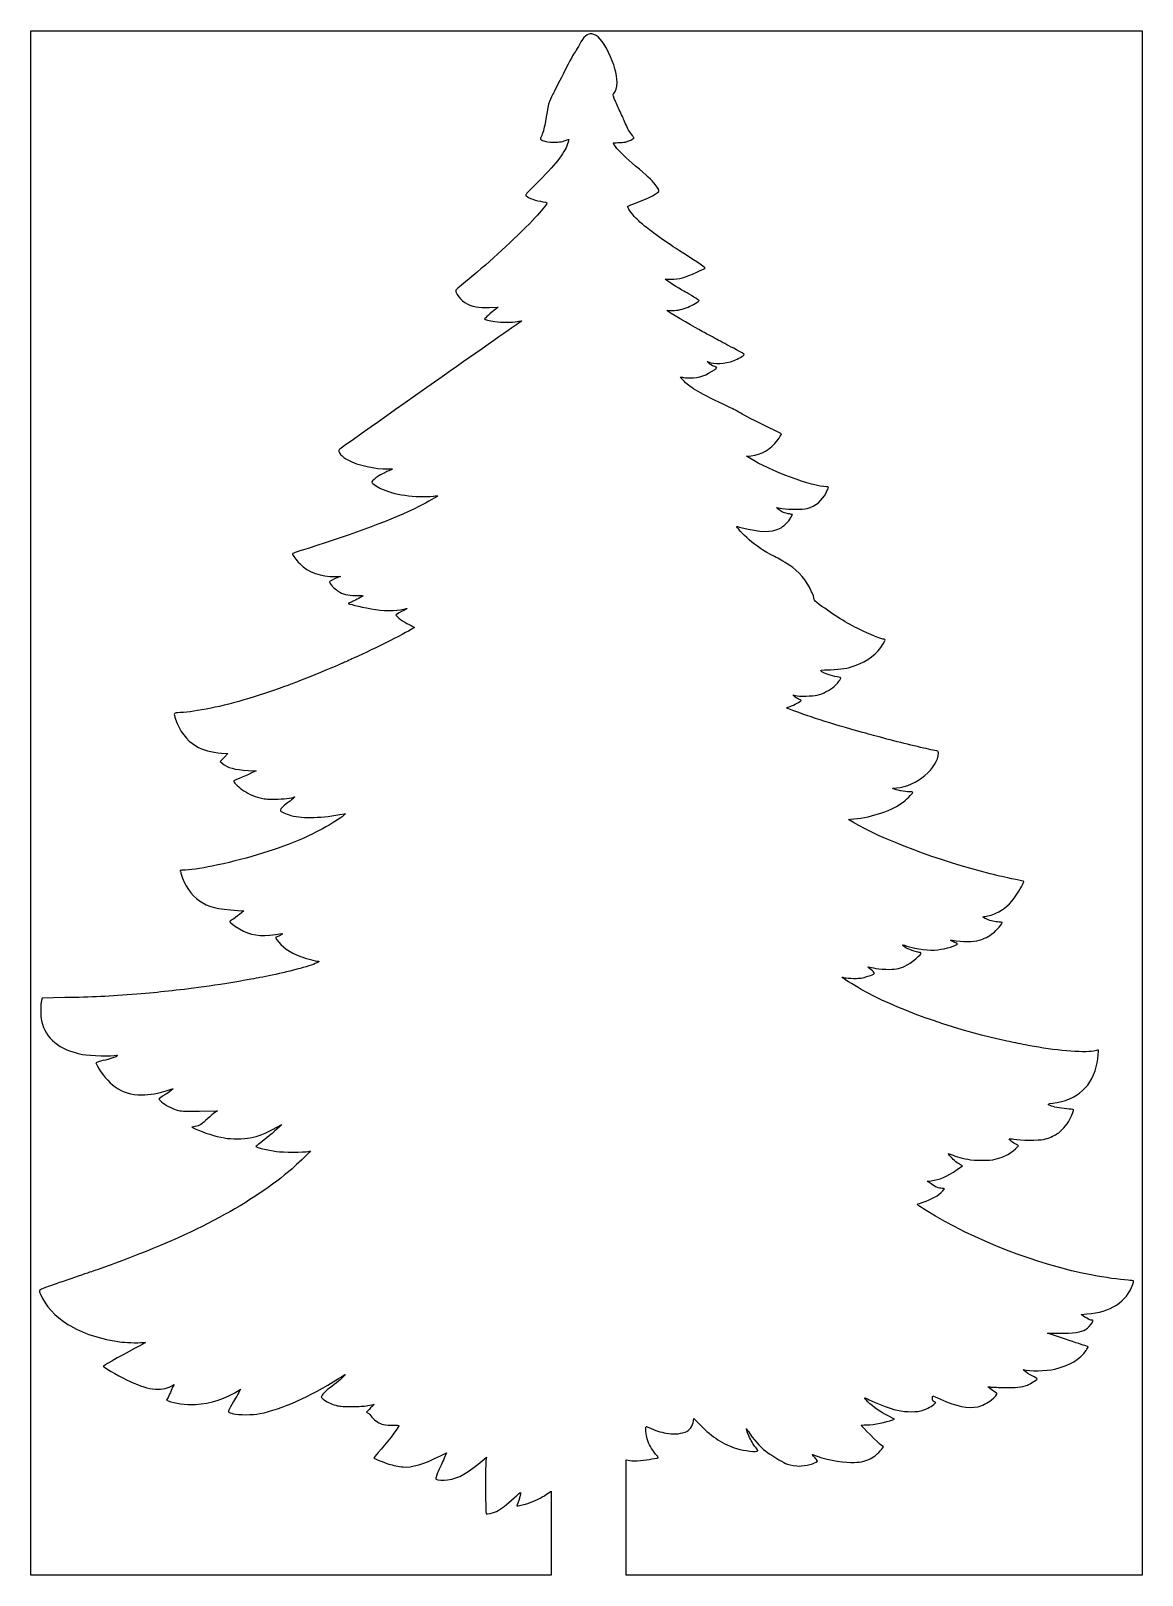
# Model space of a CAD drawing. Extents: x 0 to 72, y 0 to 100.
import ezdxf

# ---------------------------------------------------------------- set-up
doc = ezdxf.new("R2010")
doc.units = 0
doc.layers.add('Layer_2', color=7, linetype='CONTINUOUS')

msp = doc.modelspace()

# ---------------------------------------------------------------- linework, layer by layer
at = {"layer": 'Layer_2', "color": 7}
for points in [[(0, 50.00625), (0, 100.0125), (35.983333, 100.0125), (71.966667, 100.0125), (71.966667, 50.00625), (71.966667, 0), (55.26264, 0), (38.55861, 0), (38.55861, 3.736983), (38.55861, 7.473963), (38.673032, 7.44115)], [(41.24347, 83.80807), (41.088466, 83.925833), (41.444579, 83.925833)], [(29.711735, 82.101288), (30.266394, 82.11996), (30.047724, 81.955744)], [(46.569217, 72.331747), (46.33736, 72.478239), (46.637223, 72.500384)], [(49.222935, 68.50063), (49.321564, 68.683748), (49.240575, 68.700841)], [(19.695756, 64.670726), (20.041659, 64.684458), (19.854506, 64.603286)], [(49.44587, 56.898887), (49.345945, 57.003185), (49.49971, 56.966752)], [(12.353472, 53.240779), (12.765423, 53.216543), (12.514556, 52.954724), (12.26369, 52.692909), (12.392317, 52.58172)], [(14.067106, 52.118339), (14.580335, 52.094077), (14.38561, 51.995615)], [(33.39923, 5.231921), (33.690272, 5.43089), (33.690272, 2.715461), (33.690272, 0), (16.845139, 0), (0, 0), (0, 50.00625)], [(53.276217, 48.747095), (52.946236, 48.948007), (53.081383, 48.956262)], [(13.395161, 43.04656), (13.790468, 43.021239), (13.500994, 42.788216)], [(16.094186, 41.411705), (15.841928, 41.288115), (15.933741, 41.149259)], [(2.204857, 37.399002), (0.72319, 37.376804), (0.681932, 37.218054)], [(4.312467, 33.226814), (4.197576, 33.178737), (4.308104, 32.96707)], [(10.918155, 30.048846), (12.082008, 30.058688), (11.923571, 29.958035)], [(10.642272, 29.054184), (10.427292, 29.01033), (10.637602, 28.912492)], [(15.927912, 29.010713), (16.245412, 29.180372), (16.069023, 29.013542)], [(17.950894, 27.436128), (18.104154, 27.475363), (18.022086, 27.381351)], [(59.984129, 26.264828), (60.326122, 26.505583), (60.140353, 26.606955)], [(58.296508, 25.338498), (58.049583, 25.522449), (58.304528, 25.545733)], [(68.264154, 16.713266), (68.015543, 16.888423), (68.394776, 16.913532)], [(66.997273, 15.275579), (65.845955, 15.660886), (66.586788, 15.662738)], [(9.092208, 12.244221), (9.276782, 12.347088), (9.213161, 12.232492)], [(13.49145, 11.978524), (13.585866, 12.040386), (13.507081, 11.902755)], [(8.854394, 11.441843), (8.790133, 11.330231), (8.884161, 11.292948)], [(18.867269, 11.649019), (18.789908, 11.523845), (18.928771, 11.402994)], [(58.471872, 11.051889), (58.611945, 11.173195), (58.49833, 11.231946)], [(42.921822, 9.982192), (42.942089, 10.153372), (43.36247, 9.718471)], [(55.81519, 10.064218), (55.927681, 10.110118), (55.524601, 10.307651)], [(55.146898, 8.211124), (55.207556, 8.315145), (55.057469, 8.422928)], [(26.518031, 7.728424), (26.912874, 7.929766), (26.847374, 7.76605)], [(29.34553, 7.500006), (29.4987, 7.631205), (29.469001, 7.422737)], [(50.861082, 7.322251), (50.943589, 7.376311), (50.869284, 7.48066)]]:
    msp.add_lwpolyline(points, dxfattribs=at)
for points in [[(35.522956, 99.120511), (35.44075, 98.961111), (35.322978, 98.759256), (35.261246, 98.671943)], [(36.325799, 99.824116), (36.060949, 99.867095), (35.781835, 99.622483), (35.522956, 99.120511)], [(37.409057, 98.619027), (37.037478, 99.385274), (36.697179, 99.763849), (36.325799, 99.824116)], [(35.261246, 98.671943), (35.094823, 98.43657), (35.01277, 98.285431), (34.465583, 97.206328)], [(37.95889, 96.678383), (37.95889, 97.238427), (37.790723, 97.831977), (37.409057, 98.619027)], [(34.465583, 97.206328), (34.190977, 96.664778), (33.88968, 96.078467), (33.796036, 95.903415)], [(37.747832, 95.956163), (37.895104, 96.103436), (37.95889, 96.321703), (37.95889, 96.678383)], [(33.796036, 95.903415), (33.546889, 95.43768), (33.504772, 95.27812), (33.297648, 94.015277)], [(37.780913, 95.631463), (37.68304, 95.884495), (37.682405, 95.890738), (37.747832, 95.956163)], [(38.109271, 94.897221), (37.98356, 95.159159), (37.835798, 95.489568), (37.780913, 95.631463)], [(33.297648, 94.015277), (33.248955, 93.718379), (33.135985, 93.327613), (33.04998, 93.158581)], [(38.452523, 94.138749), (38.389452, 94.293971), (38.234988, 94.635284), (38.109271, 94.897221)], [(38.889982, 93.318441), (38.705219, 93.569221), (38.615877, 93.736752), (38.452523, 94.138749)], [(33.04998, 93.158581), (33.012621, 93.085155), (32.990893, 93.010776), (33.001699, 92.993295)], [(38.501532, 92.813241), (38.696273, 92.858758), (39.0525, 93.023733), (39.0525, 93.068402)], [(39.0525, 93.068402), (39.0525, 93.084602), (38.979367, 93.19712), (38.889982, 93.318441)], [(34.797198, 92.810449), (34.611067, 92.177508), (34.114587, 91.51698), (32.915082, 90.306447)], [(33.001699, 92.993295), (33.012494, 92.975814), (33.112321, 92.925552), (33.223518, 92.881601)], [(33.223518, 92.881601), (33.392637, 92.814757), (33.494911, 92.801405), (33.849027, 92.799942)], [(33.849027, 92.799942), (34.258501, 92.798249), (34.42457, 92.829073), (34.791827, 92.974925)], [(34.791827, 92.974925), (34.848991, 92.997627), (34.849319, 92.987652), (34.797198, 92.810449)], [(37.711944, 92.755637), (37.711944, 92.76611), (37.85085, 92.774296), (38.020625, 92.77383)], [(37.867196, 92.520452), (37.781809, 92.639333), (37.711944, 92.745166), (37.711944, 92.755637)], [(39.158333, 91.259966), (38.570217, 91.748967), (38.071893, 92.235461), (37.867196, 92.520452)], [(38.020625, 92.77383), (38.1904, 92.773354), (38.406808, 92.7911), (38.501532, 92.813241)], [(40.434559, 90.070844), (40.210018, 90.353106), (39.886752, 90.654307), (39.158333, 91.259966)], [(32.915082, 90.306447), (31.985733, 89.36855), (32.01597, 89.40305), (32.068156, 89.340169)], [(40.637997, 89.585504), (40.708212, 89.67011), (40.657947, 89.790047), (40.434559, 90.070844)], [(32.068156, 89.340169), (32.187753, 89.196066), (32.744354, 88.997261), (33.159806, 88.950257)], [(38.981944, 88.785929), (39.712903, 89.047269), (40.511172, 89.432689), (40.637997, 89.585504)], [(33.259281, 88.608837), (32.989938, 88.250982), (32.757197, 87.99777), (32.034342, 87.276154)], [(33.159806, 88.950257), (33.479499, 88.914088), (33.482158, 88.904959), (33.259281, 88.608837)], [(39.179058, 87.889186), (38.91166, 88.163567), (38.60396, 88.608451), (38.651815, 88.651495)], [(38.651815, 88.651495), (38.668457, 88.666468), (38.817021, 88.726964), (38.981944, 88.785929)], [(32.034342, 87.276154), (30.756061, 86.000061), (29.18011, 84.5813), (27.897087, 83.551561)], [(39.750219, 87.370194), (39.570202, 87.518017), (39.313181, 87.751563), (39.179058, 87.889186)], [(41.998194, 85.777385), (41.398261, 86.152089), (40.197603, 87.00282), (39.750219, 87.370194)], [(43.67389, 84.659758), (43.67389, 84.693073), (42.784202, 85.286463), (41.998194, 85.777385)], [(41.444579, 83.925833), (42.00302, 83.925833), (42.358916, 84.023056), (43.127083, 84.385451)], [(43.127083, 84.385451), (43.359917, 84.495294), (43.578198, 84.595068), (43.612152, 84.60717)], [(43.612152, 84.60717), (43.646109, 84.619272), (43.67389, 84.642937), (43.67389, 84.659758)], [(27.897087, 83.551561), (27.445872, 83.189422), (27.461287, 83.222995), (27.615409, 82.938055)], [(42.387501, 83.100281), (42.155248, 83.225441), (41.374486, 83.708482), (41.24347, 83.80807)], [(43.285833, 82.54366), (43.285833, 82.564871), (42.650283, 82.958669), (42.387501, 83.100281)], [(27.615409, 82.938055), (27.837638, 82.527195), (28.2633, 82.25048), (28.839575, 82.142249)], [(28.839575, 82.142249), (29.088088, 82.095575), (29.277593, 82.086675), (29.711735, 82.101288)], [(41.534006, 81.906222), (41.931497, 81.908656), (42.20686, 81.967738), (42.566434, 82.127715)], [(42.566434, 82.127715), (42.830493, 82.245198), (43.285833, 82.508467), (43.285833, 82.54366)], [(31.567504, 81.064612), (31.252655, 80.851397), (28.37066, 78.831061), (26.413228, 77.451365)], [(30.047724, 81.955744), (29.806522, 81.774609), (29.386382, 81.391809), (29.386382, 81.35318)], [(29.386382, 81.35318), (29.386382, 81.320028), (29.650772, 81.256553), (30.056659, 81.19226)], [(30.056659, 81.19226), (30.467633, 81.12716), (31.147808, 81.125542), (31.503049, 81.188817)], [(31.503049, 81.188817), (31.648569, 81.214739), (31.772823, 81.231405), (31.77917, 81.225856)], [(31.77917, 81.225856), (31.78552, 81.220308), (31.690265, 81.147747), (31.567504, 81.064612)], [(41.177647, 81.895546), (41.172619, 81.900181), (41.332973, 81.904986), (41.534006, 81.906222)], [(43.268194, 80.663387), (42.72057, 80.959714), (41.257495, 81.822044), (41.177647, 81.895546)], [(43.620973, 80.468501), (43.562765, 80.502194), (43.404015, 80.589893), (43.268194, 80.663387)], [(44.009027, 80.256737), (43.853806, 80.339513), (43.679181, 80.434807), (43.620973, 80.468501)], [(44.502917, 79.991931), (44.3865, 80.054798), (44.16425, 80.173961), (44.009027, 80.256737)], [(45.695203, 79.358608), (45.183978, 79.626401), (44.928459, 79.762128), (44.502917, 79.991931)], [(45.546653, 78.666335), (45.76785, 78.749921), (46.186532, 78.993121), (46.20509, 79.048806)], [(46.20509, 79.048806), (46.211757, 79.068804), (45.982308, 79.208215), (45.695203, 79.358608)], [(42.690751, 77.540613), (43.268331, 77.540613), (43.772278, 77.709172), (44.264792, 78.067096)], [(43.907297, 78.496243), (43.768378, 78.628252), (43.766859, 78.631921), (43.872322, 78.580929)], [(43.872322, 78.580929), (44.250787, 78.397937), (44.927755, 78.432469), (45.546653, 78.666335)], [(44.233616, 78.293931), (44.134005, 78.329309), (43.987162, 78.420349), (43.907297, 78.496243)], [(44.414723, 78.202832), (44.414723, 78.217558), (44.333223, 78.258553), (44.233616, 78.293931)], [(44.264792, 78.067096), (44.347254, 78.127024), (44.414723, 78.188105), (44.414723, 78.202832)], [(26.413228, 77.451365), (22.169995, 74.460519), (19.986436, 72.917222), (19.958507, 72.889293)], [(42.320506, 77.303222), (42.167929, 77.455248), (42.04992, 77.586457), (42.058259, 77.594798)], [(42.058259, 77.594798), (42.066594, 77.603138), (42.127829, 77.594348), (42.194324, 77.575287)], [(42.194324, 77.575287), (42.260824, 77.556216), (42.484212, 77.540613), (42.690751, 77.540613)], [(45.22611, 75.646301), (43.268932, 76.572944), (42.765046, 76.860286), (42.320506, 77.303222)], [(46.072777, 75.195808), (45.810839, 75.347122), (45.429839, 75.549844), (45.22611, 75.646301)], [(48.180625, 74.135854), (47.034738, 74.679354), (46.51017, 74.94314), (46.072777, 75.195808)], [(48.612777, 73.91719), (48.612777, 73.92472), (48.418308, 74.023119), (48.180625, 74.135854)], [(46.637223, 72.500384), (47.313133, 72.550271), (47.866488, 72.874934), (48.373242, 73.518948)], [(48.373242, 73.518948), (48.481316, 73.656294), (48.612777, 73.874856), (48.612777, 73.91719)], [(19.958507, 72.889293), (19.849249, 72.780033), (20.157669, 72.413209), (20.51965, 72.221889)], [(20.51965, 72.221889), (21.194383, 71.865268), (22.317004, 71.622084), (23.138742, 71.65454)], [(51.532015, 70.485116), (50.641655, 70.485381), (47.842792, 71.526934), (46.569217, 72.331747)], [(22.465959, 71.153131), (22.303774, 71.040562), (22.107008, 70.871413), (22.074262, 70.816412)], [(23.309031, 71.579732), (23.260225, 71.577615), (22.586563, 71.236843), (22.465959, 71.153131)], [(23.138742, 71.65454), (23.388377, 71.664409), (23.438151, 71.658377), (23.392732, 71.62383)], [(23.392732, 71.62383), (23.361662, 71.600203), (23.323997, 71.580349), (23.309031, 71.579732)], [(22.074262, 70.816412), (22.040495, 70.759696), (22.326887, 70.541428), (22.647285, 70.379691)], [(22.647285, 70.379691), (23.454758, 69.972081), (24.909615, 69.760571), (26.07027, 69.882054)], [(50.270833, 69.088878), (50.834785, 69.241654), (51.238774, 69.572463), (51.500852, 70.096081)], [(51.500852, 70.096081), (51.58105, 70.25631), (51.646667, 70.409379), (51.646667, 70.436237)], [(51.646667, 70.436237), (51.646667, 70.467802), (51.606122, 70.485087), (51.532015, 70.485116)], [(25.11777, 69.203107), (23.444951, 68.367865), (20.942562, 67.423022), (17.956381, 66.499131)], [(26.346191, 69.900866), (26.375966, 69.877556), (25.703091, 69.49536), (25.11777, 69.203107)], [(26.07027, 69.882054), (26.215791, 69.897294), (26.339955, 69.905761), (26.346191, 69.900866)], [(48.67275, 68.849497), (48.533619, 68.920664), (48.286524, 69.112249), (48.307204, 69.132926)], [(48.307204, 69.132926), (48.315565, 69.141261), (48.471066, 69.121523), (48.65279, 69.089053)], [(48.65279, 69.089053), (49.117451, 69.006008), (49.964583, 69.005918), (50.270833, 69.088878)], [(48.490767, 67.782451), (48.731011, 67.892441), (49.079436, 68.234208), (49.222935, 68.50063)], [(48.97261, 68.754839), (48.869777, 68.775133), (48.73484, 68.817736), (48.67275, 68.849497)], [(49.240575, 68.700841), (49.19603, 68.710233), (49.075446, 68.734538), (48.97261, 68.754839)], [(46.51375, 67.054775), (46.118391, 67.406681), (45.653359, 67.910459), (45.725649, 67.908535)], [(45.725649, 67.908535), (45.751657, 67.907741), (45.868167, 67.88377), (45.984583, 67.855007)], [(45.984583, 67.855007), (47.298068, 67.530636), (47.902503, 67.513137), (48.490767, 67.782451)], [(48.154167, 65.96747), (47.465935, 66.322236), (46.959954, 66.657612), (46.51375, 67.054775)], [(17.956381, 66.499131), (17.080675, 66.228201), (16.933318, 66.175559), (16.934572, 66.134107)], [(16.934572, 66.134107), (16.936874, 66.057613), (17.173761, 65.745154), (17.407129, 65.510757)], [(17.407129, 65.510757), (17.967276, 64.948139), (18.817944, 64.635904), (19.695756, 64.670726)], [(49.148966, 65.396859), (48.693419, 65.674679), (48.438422, 65.820944), (48.154167, 65.96747)], [(50.516528, 63.782292), (50.302845, 64.327963), (49.663003, 65.083367), (49.148966, 65.396859)], [(19.341864, 64.322629), (19.320165, 64.25737), (19.668899, 63.874118), (19.865754, 63.746885)], [(19.854506, 64.603286), (19.601271, 64.493455), (19.353575, 64.357848), (19.341864, 64.322629)], [(19.865754, 63.746885), (20.2332, 63.509393), (20.472748, 63.448761), (21.047127, 63.447864)], [(20.75825, 63.023171), (20.662729, 62.987973), (20.5727, 62.94913), (20.558184, 62.936848)], [(21.488099, 63.407922), (21.336163, 63.30328), (20.912959, 63.080178), (20.75825, 63.023171)], [(21.047127, 63.447864), (21.422731, 63.447335), (21.530996, 63.437466), (21.488099, 63.407922)], [(50.591477, 63.623264), (50.576845, 63.642817), (50.543121, 63.714384), (50.516528, 63.782292)], [(50.72893, 63.191676), (50.728401, 63.27499), (50.636744, 63.562749), (50.591477, 63.623264)], [(51.055765, 62.872813), (50.813602, 63.050748), (50.729311, 63.132989), (50.72893, 63.191676)], [(20.558184, 62.936848), (20.525424, 62.909138), (21.246677, 62.736344), (22.030964, 62.584007)], [(22.030964, 62.584007), (22.817413, 62.43125), (23.60889, 62.424604), (24.163768, 62.566095)], [(24.005707, 62.403945), (23.770639, 62.282316), (23.638792, 62.19408), (23.644597, 62.16228)], [(23.644597, 62.16228), (23.660538, 62.074973), (24.131899, 61.744109), (24.489236, 61.569407)], [(24.366128, 62.605351), (24.371536, 62.599954), (24.209347, 62.509313), (24.005707, 62.403945)], [(24.163768, 62.566095), (24.269657, 62.593096), (24.360719, 62.610759), (24.366128, 62.605351)], [(53.67514, 61.241707), (52.850942, 61.646861), (52.020047, 62.164267), (51.055765, 62.872813)], [(24.834642, 61.38128), (24.838182, 61.3043), (22.569282, 60.142617), (21.201936, 59.52132)], [(24.489236, 61.569407), (24.678711, 61.476771), (24.834144, 61.392115), (24.834642, 61.38128)], [(55.259994, 60.607292), (55.129165, 60.607292), (54.248875, 60.959672), (53.67514, 61.241707)], [(53.375277, 58.901174), (54.158788, 59.175891), (54.837327, 59.698469), (55.202717, 60.308575)], [(55.202717, 60.308575), (55.34647, 60.548607), (55.35772, 60.607292), (55.259994, 60.607292)], [(20.162935, 59.055008), (20.155135, 59.055008), (20.032503, 59.001364), (19.890416, 58.935803)], [(20.398484, 59.156169), (20.27673, 59.10053), (20.170733, 59.055008), (20.162935, 59.055008)], [(20.796242, 59.337228), (20.699228, 59.293284), (20.520237, 59.211805), (20.398484, 59.156169)], [(21.201936, 59.52132), (21.075819, 59.464014), (20.893256, 59.381176), (20.796242, 59.337228)], [(19.890416, 58.935803), (19.497442, 58.754476), (18.085292, 58.174633), (17.391936, 57.909902)], [(51.178267, 58.550881), (51.115778, 58.621552), (51.117836, 58.621864), (51.777987, 58.641467)], [(52.058327, 58.204785), (51.656909, 58.284692), (51.283952, 58.431364), (51.178267, 58.550881)], [(51.777987, 58.641467), (52.488917, 58.662581), (52.872807, 58.724993), (53.375277, 58.901174)], [(52.021663, 57.551772), (52.214105, 57.726434), (52.489015, 58.086024), (52.453773, 58.116991)], [(52.453773, 58.116991), (52.446417, 58.123447), (52.268477, 58.162955), (52.058327, 58.204785)], [(16.651103, 57.626396), (15.195541, 57.063024), (13.020638, 56.416953), (11.676512, 56.148658)], [(17.391936, 57.909902), (17.052388, 57.780256), (16.719013, 57.652679), (16.651103, 57.626396)], [(50.923473, 56.988871), (51.289201, 57.076448), (51.768806, 57.322283), (52.021663, 57.551772)], [(11.676512, 56.148658), (10.775578, 55.968823), (10.259138, 55.89433), (9.657284, 55.857394)], [(49.019272, 56.125401), (48.914301, 56.166626), (48.914389, 56.1667), (49.170508, 56.252949)], [(53.851527, 54.579247), (51.818191, 55.143223), (50.209596, 55.657917), (49.019272, 56.125401)], [(49.170508, 56.252949), (49.410041, 56.33361), (49.882777, 56.597844), (49.882777, 56.651067)], [(49.714288, 56.734747), (49.621617, 56.767661), (49.50083, 56.841522), (49.44587, 56.898887)], [(49.49971, 56.966752), (49.751999, 56.906967), (50.638967, 56.920752), (50.923473, 56.988871)], [(49.882777, 56.651067), (49.882777, 56.664164), (49.806955, 56.701833), (49.714288, 56.734747)], [(9.657284, 55.857394), (9.214885, 55.830245), (9.229052, 55.851256), (9.369941, 55.43096)], [(9.369941, 55.43096), (9.628218, 54.66044), (10.077512, 54.069604), (10.681932, 53.705641)], [(55.439027, 54.150956), (54.628603, 54.364821), (54.482706, 54.404181), (53.851527, 54.579247)], [(58.534652, 53.407884), (57.970534, 53.515607), (56.599923, 53.844608), (55.439027, 54.150956)], [(10.681932, 53.705641), (11.13456, 53.433083), (11.684472, 53.280151), (12.353472, 53.240779)], [(56.056575, 50.987785), (57.359336, 51.088245), (58.763993, 52.260693), (58.771917, 53.254227)], [(58.771917, 53.254227), (58.772711, 53.35992), (58.767287, 53.363458), (58.534652, 53.407884)], [(12.392317, 52.58172), (12.736524, 52.284175), (13.18532, 52.160006), (14.067106, 52.118339)], [(13.142508, 51.431886), (13.100903, 51.39168), (13.374107, 51.106014), (13.670131, 50.8802)], [(13.683563, 51.680819), (13.404536, 51.561839), (13.161062, 51.449817), (13.142508, 51.431886)], [(14.38561, 51.995615), (14.278511, 51.94146), (13.96259, 51.799802), (13.683563, 51.680819)], [(13.670131, 50.8802), (13.94772, 50.668449), (14.438658, 50.438905), (14.834298, 50.335876)], [(14.834298, 50.335876), (15.111703, 50.263642), (15.231987, 50.25336), (15.786798, 50.254471)], [(15.786798, 50.254471), (16.376903, 50.255794), (16.90296, 50.315982), (17.051113, 50.399463)], [(16.614113, 50.007835), (16.356318, 49.837697), (16.157214, 49.631214), (16.157214, 49.533998)], [(17.051113, 50.399463), (17.186434, 50.475713), (16.804724, 50.133636), (16.614113, 50.007835)], [(55.851671, 50.92019), (55.773407, 50.961197), (55.792211, 50.967399), (56.056575, 50.987785)], [(56.889229, 50.72952), (56.639714, 50.72952), (55.986458, 50.849567), (55.851671, 50.92019)], [(56.386659, 49.987618), (56.648665, 50.168739), (57.114723, 50.618882), (57.114723, 50.690814)], [(57.114723, 50.690814), (57.114723, 50.714865), (57.029361, 50.72952), (56.889229, 50.72952)], [(16.157214, 49.533998), (16.157214, 49.457488), (16.520726, 49.280696), (16.845131, 49.199435)], [(16.845131, 49.199435), (17.669402, 48.992962), (18.830413, 49.028342), (20.284714, 49.304244)], [(20.372909, 49.294772), (19.915621, 48.868462), (18.479576, 48.066071), (17.30257, 47.579224)], [(20.284714, 49.304244), (20.361665, 49.318849), (20.394895, 49.315277), (20.372909, 49.294772)], [(53.081383, 48.956262), (54.270537, 49.029019), (55.600148, 49.443902), (56.386659, 49.987618)], [(62.120296, 45.422595), (58.863878, 46.236948), (55.035093, 47.676192), (53.276217, 48.747095)], [(17.30257, 47.579224), (15.657219, 46.89865), (13.737041, 46.324697), (11.729853, 45.913503)], [(9.889699, 45.649441), (9.703201, 45.649441), (9.662313, 45.639651), (9.678014, 45.598731)], [(9.678014, 45.598731), (9.688716, 45.570838), (9.715675, 45.479557), (9.737922, 45.395883)], [(9.737922, 45.395883), (9.91886, 44.715332), (10.389558, 44.022619), (10.913624, 43.665627)], [(11.729853, 45.913503), (11.061185, 45.77652), (10.17563, 45.649441), (9.889699, 45.649441)], [(63.781453, 45.04585), (62.944039, 45.21999), (62.798232, 45.253061), (62.120296, 45.422595)], [(64.304029, 44.927816), (64.29752, 44.934325), (64.062369, 44.987432), (63.781453, 45.04585)], [(62.501306, 42.865606), (63.011127, 43.094346), (63.450991, 43.484501), (63.818505, 44.033937)], [(63.818505, 44.033937), (64.024954, 44.342584), (64.329175, 44.90267), (64.304029, 44.927816)], [(10.913624, 43.665627), (11.486572, 43.275343), (12.061321, 43.13196), (13.395161, 43.04656)], [(12.879537, 42.346433), (12.850634, 42.321139), (12.995625, 42.191752), (13.249743, 42.016079)], [(13.05277, 42.457148), (12.965457, 42.403226), (12.887503, 42.353402), (12.879537, 42.346433)], [(13.500994, 42.788216), (13.341783, 42.660051), (13.140082, 42.511072), (13.05277, 42.457148)], [(13.249743, 42.016079), (13.961122, 41.524304), (14.58852, 41.363572), (15.466555, 41.448151)], [(61.903681, 42.482939), (61.660519, 42.593096), (61.605094, 42.650923), (61.742677, 42.650923)], [(61.742677, 42.650923), (61.876953, 42.650923), (62.27196, 42.762704), (62.501306, 42.865606)], [(62.705903, 42.298144), (62.43832, 42.298144), (62.180536, 42.357527), (61.903681, 42.482939)], [(62.308224, 41.571217), (62.526841, 41.746493), (62.941176, 42.225233), (62.913294, 42.270341)], [(62.913294, 42.270341), (62.903849, 42.285634), (62.81052, 42.298144), (62.705903, 42.298144)], [(15.466555, 41.448151), (15.720299, 41.472599), (16.003329, 41.50845), (16.095509, 41.527833)], [(15.933741, 41.149259), (16.225411, 40.708149), (16.748893, 40.336301), (17.462496, 40.063333)], [(16.095509, 41.527833), (16.365091, 41.584512), (16.36463, 41.544211), (16.094186, 41.411705)], [(59.601806, 41.090747), (59.537047, 41.137501), (59.542847, 41.139853), (59.67236, 41.119396)], [(59.839799, 40.97224), (59.747708, 41.009403), (59.64061, 41.062733), (59.601806, 41.090747)], [(59.67236, 41.119396), (60.364412, 41.01007), (61.032951, 41.007435), (61.413221, 41.112543)], [(61.413221, 41.112543), (61.692959, 41.189857), (62.079889, 41.388154), (62.308224, 41.571217)], [(17.462496, 40.063333), (17.798226, 39.934907), (18.452512, 39.758046), (18.591881, 39.758046)], [(56.462964, 40.779764), (56.431614, 40.830492), (56.463758, 40.8261), (56.726667, 40.743688)], [(57.361667, 40.375451), (56.971078, 40.470603), (56.531936, 40.668165), (56.462964, 40.779764)], [(56.603194, 39.439038), (56.9815, 39.610715), (57.762534, 40.260196), (57.641194, 40.302201)], [(56.726667, 40.743688), (57.392718, 40.534921), (58.196573, 40.438046), (58.742472, 40.500752)], [(57.641194, 40.302201), (57.613571, 40.311753), (57.487786, 40.344725), (57.361667, 40.375451)], [(58.742472, 40.500752), (59.234036, 40.557217), (60.007852, 40.78914), (60.00737, 40.879858)], [(60.00737, 40.879858), (60.00737, 40.893511), (59.93189, 40.935074), (59.839799, 40.97224)], [(18.150412, 39.506536), (17.372973, 39.253565), (15.754732, 38.859865), (14.834301, 38.699765)], [(18.591881, 39.758046), (18.768762, 39.758046), (18.562866, 39.640743), (18.150412, 39.506536)], [(54.390695, 39.220196), (54.274924, 39.311149), (54.194945, 39.390479), (54.212964, 39.396487)], [(54.20814, 38.786139), (54.710317, 38.948603), (54.716794, 38.964), (54.390695, 39.220196)], [(54.212964, 39.396487), (54.230982, 39.402493), (54.387213, 39.373548), (54.560152, 39.332188)], [(54.560152, 39.332188), (54.767946, 39.282486), (55.044962, 39.25058), (55.37695, 39.238121)], [(55.37695, 39.238121), (55.937817, 39.21706), (56.213661, 39.262278), (56.603194, 39.439038)], [(11.20069, 38.099743), (9.293002, 37.849323), (8.426597, 37.754806), (6.861523, 37.626388)], [(14.269857, 38.596178), (13.231612, 38.40112), (12.090492, 38.216544), (11.20069, 38.099743)], [(14.834301, 38.699765), (14.737287, 38.682885), (14.483287, 38.636279), (14.269857, 38.596178)], [(53.774763, 37.934606), (53.260363, 38.230355), (52.518831, 38.701787), (52.537961, 38.720911)], [(52.537961, 38.720911), (52.544707, 38.727658), (52.612827, 38.714905), (52.689345, 38.69259)], [(52.689345, 38.69259), (52.765865, 38.670259), (53.042786, 38.651095), (53.304723, 38.649976)], [(53.304723, 38.649976), (53.765109, 38.648124), (53.7952, 38.652622), (54.20814, 38.786139)], [(0.681932, 37.218054), (0.619287, 36.977013), (0.624519, 36.173992), (0.690591, 35.889097)], [(6.861523, 37.626388), (5.102116, 37.482026), (3.93212, 37.424892), (2.204857, 37.399002)], [(62.829723, 34.675953), (59.486554, 35.418652), (55.915684, 36.70372), (53.774763, 37.934606)], [(0.690591, 35.889097), (0.959678, 34.728817), (1.822723, 34.025213), (3.342108, 33.727427)], [(63.447083, 34.536166), (63.369473, 34.554872), (63.091661, 34.617763), (62.829723, 34.675953)], [(64.505417, 34.324078), (64.248345, 34.36897), (63.610821, 34.496727), (63.447083, 34.536166)], [(64.981667, 34.238097), (64.816744, 34.268444), (64.602431, 34.307137), (64.505417, 34.324078)], [(68.932777, 33.954942), (68.409643, 33.814525), (66.565074, 33.946714), (64.981667, 34.238097)], [(69.135871, 34.007438), (69.130897, 34.007174), (69.039494, 33.983573), (68.932777, 33.954942)], [(69.052702, 33.188659), (69.101983, 33.47733), (69.155926, 34.008367), (69.135871, 34.007438)], [(3.342108, 33.727427), (3.82868, 33.632061), (5.267219, 33.599702), (5.547426, 33.677818)], [(4.833008, 33.359259), (4.6099, 33.312857), (4.375656, 33.253254), (4.312467, 33.226814)], [(5.609162, 33.659958), (5.609162, 33.589127), (5.227747, 33.44136), (4.833008, 33.359259)], [(5.547426, 33.677818), (5.581381, 33.68729), (5.609162, 33.679141), (5.609162, 33.659958)], [(66.18111, 30.566405), (67.760175, 30.737283), (68.795606, 31.682809), (69.052702, 33.188659)], [(4.308104, 32.96707), (4.56825, 32.468878), (5.033917, 31.922408), (5.453333, 31.623116)], [(5.453333, 31.623116), (5.956271, 31.264225), (6.487707, 31.104639), (7.179023, 31.104898)], [(7.179023, 31.104898), (7.759256, 31.105163), (8.106483, 31.170261), (9.092843, 31.463975)], [(8.734079, 31.150258), (8.715076, 31.150258), (8.356626, 30.900529), (8.290273, 30.841061)], [(9.207496, 31.484718), (9.207496, 31.465139), (8.76179, 31.150258), (8.734079, 31.150258)], [(9.092843, 31.463975), (9.155902, 31.48276), (9.207496, 31.492089), (9.207496, 31.484718)], [(8.290273, 30.841061), (8.280571, 30.832356), (8.358479, 30.748033), (8.4634, 30.653657)], [(8.4634, 30.653657), (8.699847, 30.440971), (9.10537, 30.226905), (9.474075, 30.120148)], [(9.474075, 30.120148), (9.74495, 30.041715), (9.793137, 30.039336), (10.918155, 30.048846)], [(66.013735, 30.409973), (65.812313, 30.499397), (65.845111, 30.530049), (66.18111, 30.566405)], [(67.098333, 30.195798), (66.610188, 30.241272), (66.220343, 30.318252), (66.013735, 30.409973)], [(67.510258, 30.146403), (67.487424, 30.154605), (67.302063, 30.176822), (67.098333, 30.195798)], [(67.263709, 29.475665), (67.46698, 29.866947), (67.562772, 30.127554), (67.510258, 30.146403)], [(11.450471, 29.565632), (11.056542, 29.200385), (10.912668, 29.109337), (10.642272, 29.054184)], [(11.923571, 29.958035), (11.836431, 29.902674), (11.623536, 29.726091), (11.450471, 29.565632)], [(14.20687, 28.324709), (14.760113, 28.432442), (15.097138, 28.566782), (15.927912, 29.010713)], [(16.069023, 29.013542), (15.753185, 28.714824), (15.137516, 28.19436), (14.852896, 27.985474)], [(66.452806, 28.571706), (66.750808, 28.765275), (67.092595, 29.146286), (67.263709, 29.475665)], [(10.637602, 28.912492), (11.211968, 28.645289), (11.943901, 28.413694), (12.537047, 28.31148)], [(12.537047, 28.31148), (12.986134, 28.234092), (13.773545, 28.240334), (14.20687, 28.324709)], [(63.35889, 28.259868), (63.35889, 28.272647), (63.497796, 28.259074), (63.667569, 28.229624)], [(63.791042, 27.904906), (63.639459, 27.971795), (63.35889, 28.202252), (63.35889, 28.259868)], [(63.667569, 28.229624), (64.076548, 28.158779), (65.309065, 28.150365), (65.58139, 28.216553)], [(65.58139, 28.216553), (65.900821, 28.2942), (66.23571, 28.430686), (66.452806, 28.571706)], [(14.572166, 27.759679), (14.566792, 27.712358), (15.330079, 27.529864), (15.910273, 27.439752)], [(14.852896, 27.985474), (14.699841, 27.873142), (14.573512, 27.771535), (14.572166, 27.759679)], [(15.910273, 27.439752), (16.280884, 27.382192), (17.730166, 27.379623), (17.950894, 27.436128)], [(18.022086, 27.381351), (17.859769, 27.19541), (17.261539, 26.621626), (16.91569, 26.320168)], [(59.502228, 27.179767), (59.414196, 27.289731), (59.405496, 27.31298), (59.460958, 27.290006)], [(59.460958, 27.290006), (59.795137, 27.151616), (60.198733, 27.032442), (60.677777, 26.930702)], [(60.140353, 26.606955), (59.947747, 26.712058), (59.695091, 26.938854), (59.502228, 27.179767)], [(62.441667, 26.930173), (62.890379, 27.052087), (63.214523, 27.189356), (63.468433, 27.364989)], [(63.468433, 27.364989), (63.620396, 27.470108), (63.95861, 27.771971), (63.95861, 27.802488)], [(63.95861, 27.802488), (63.95861, 27.818151), (63.883204, 27.864234), (63.791042, 27.904906)], [(16.91569, 26.320168), (14.430439, 24.153897), (10.526768, 22.053733), (5.714996, 20.294227)], [(58.304528, 25.545733), (58.831657, 25.593889), (59.340559, 25.811768), (59.984129, 26.264828)], [(60.677777, 26.930702), (61.09821, 26.84141), (62.113983, 26.841053), (62.441667, 26.930173)], [(59.008349, 25.047223), (58.78191, 25.047223), (58.572522, 25.1329), (58.296508, 25.338498)], [(59.160251, 25.020765), (59.160516, 25.035317), (59.092206, 25.047223), (59.008349, 25.047223)], [(59.063236, 24.885674), (59.116283, 24.945422), (59.159939, 25.006213), (59.160251, 25.020765)], [(57.984152, 23.611578), (57.495784, 23.915836), (57.368993, 24.009585), (57.419708, 24.028932)], [(57.419708, 24.028932), (57.455684, 24.042664), (57.620059, 24.096766), (57.784981, 24.149177)], [(57.784981, 24.149177), (58.312614, 24.316857), (58.815428, 24.606565), (59.063236, 24.885674)], [(68.774008, 19.416977), (65.137866, 20.106166), (61.076472, 21.685052), (57.984152, 23.611578)], [(5.714996, 20.294227), (4.861213, 19.982029), (4.686829, 19.918937), (4.356801, 19.802864)], [(3.915829, 19.64984), (3.420716, 19.487338), (1.182347, 18.714114), (0.947825, 18.624571)], [(4.356801, 19.802864), (4.162773, 19.734623), (3.964336, 19.665759), (3.915829, 19.64984)], [(71.058781, 19.100959), (70.50545, 19.139755), (69.510767, 19.277333), (68.774008, 19.416977)], [(71.417434, 19.053897), (71.409655, 19.066491), (71.248251, 19.087677), (71.058781, 19.100959)], [(71.364107, 18.837648), (71.401223, 18.943987), (71.425218, 19.041298), (71.417434, 19.053897)], [(0.947825, 18.624571), (0.498242, 18.45291), (0.508947, 18.466956), (0.623325, 18.198796)], [(0.623325, 18.198796), (0.954406, 17.422566), (1.543155, 16.77311), (2.399971, 16.238953)], [(68.394776, 16.913532), (69.906145, 17.013579), (70.967484, 17.701323), (71.364107, 18.837648)], [(2.399971, 16.238953), (3.312445, 15.670096), (4.532823, 15.270493), (5.891384, 15.095717)], [(68.652205, 16.519406), (68.562794, 16.531392), (68.423573, 16.600951), (68.264154, 16.713266)], [(68.297758, 15.904766), (68.450905, 15.997441), (68.654009, 16.205279), (68.724082, 16.341021)], [(68.791648, 16.486307), (68.791648, 16.494218), (68.7289, 16.509114), (68.652205, 16.519406)], [(68.724082, 16.341021), (68.761242, 16.413009), (68.791648, 16.478385), (68.791648, 16.486307)], [(5.891384, 15.095717), (6.260272, 15.048262), (7.168539, 15.035533), (7.39069, 15.074709)], [(7.39069, 15.074709), (7.495461, 15.093177), (7.400069, 15.032273), (7.020273, 14.838185)], [(66.586788, 15.662738), (67.522905, 15.665119), (68.017237, 15.735009), (68.297758, 15.904766)], [(68.311369, 14.849277), (68.221841, 14.871819), (67.630498, 15.063658), (66.997273, 15.275579)], [(7.020273, 14.838185), (6.305223, 14.472774), (4.699378, 13.571567), (4.687475, 13.529006)], [(66.322205, 13.346184), (67.259279, 13.566196), (67.981946, 13.997048), (68.339234, 14.548731)], [(68.474148, 14.78267), (68.474148, 14.796773), (68.400898, 14.826734), (68.311369, 14.849277)], [(68.339234, 14.548731), (68.41344, 14.663306), (68.474148, 14.768579), (68.474148, 14.78267)], [(4.687475, 13.529006), (4.673677, 13.479672), (5.557773, 12.962371), (6.191246, 12.649123)], [(64.368389, 13.204886), (64.288522, 13.279512), (64.249398, 13.332473), (64.281447, 13.322583)], [(64.281447, 13.322583), (64.692705, 13.195647), (65.732239, 13.207669), (66.322205, 13.346184)], [(64.85527, 12.901795), (64.667352, 12.99387), (64.448259, 13.130257), (64.368389, 13.204886)], [(6.191246, 12.649123), (7.518874, 11.992618), (8.416053, 11.867391), (9.092208, 12.244221)], [(9.213161, 12.232492), (9.17817, 12.169465), (9.097591, 11.990895), (9.034098, 11.835672)], [(14.816662, 10.45686), (16.298156, 10.76429), (18.044996, 11.541773), (19.924603, 12.730297)], [(19.649718, 12.354758), (19.159937, 11.986347), (18.96971, 11.81477), (18.867269, 11.649019)], [(20.346463, 12.982191), (20.406703, 12.982191), (20.015441, 12.629851), (19.649718, 12.354758)], [(19.924603, 12.730297), (20.1437, 12.868839), (20.333537, 12.982191), (20.346463, 12.982191)], [(62.229759, 11.998314), (61.934241, 12.21074), (61.932061, 12.213402), (62.071231, 12.191892)], [(62.071231, 12.191892), (62.148842, 12.179906), (62.561592, 12.160642), (62.988455, 12.149103)], [(62.988455, 12.149103), (63.825115, 12.126481), (64.120194, 12.157649), (64.533473, 12.31228)], [(64.533473, 12.31228), (64.722571, 12.383029), (65.133728, 12.632121), (65.177009, 12.702159)], [(65.177009, 12.702159), (65.187962, 12.719886), (65.043182, 12.809725), (64.85527, 12.901795)], [(9.034098, 11.835672), (8.970605, 11.680452), (8.889738, 11.503226), (8.854394, 11.441843)], [(8.884161, 11.292948), (9.323516, 11.118742), (10.02454, 11.023536), (10.653884, 11.052609)], [(10.653884, 11.052609), (11.657508, 11.098974), (12.636757, 11.418506), (13.49145, 11.978524)], [(13.253276, 11.465256), (12.871757, 10.811597), (12.758527, 10.577269), (12.80909, 10.546019)], [(13.507081, 11.902755), (13.463748, 11.827055), (13.349536, 11.630181), (13.253276, 11.465256)], [(18.928771, 11.402994), (19.113686, 11.242061), (19.409165, 11.095516), (19.744997, 10.998181)], [(21.812966, 10.982508), (22.00351, 11.017448), (22.186073, 11.055879), (22.218661, 11.067912)], [(22.218661, 11.067912), (22.251249, 11.079951), (22.154881, 10.974263), (22.004509, 10.83306)], [(54.211109, 11.22658), (54.079037, 11.362121), (53.978175, 11.480218), (53.986972, 11.489015)], [(53.986972, 11.489015), (53.995783, 11.497826), (54.133012, 11.439631), (54.291952, 11.359716)], [(55.524601, 10.307651), (55.029005, 10.550522), (54.529043, 10.900296), (54.211109, 11.22658)], [(54.291952, 11.359716), (54.772856, 11.117921), (55.46067, 10.848036), (55.879992, 10.736593)], [(57.608068, 10.638295), (57.897302, 10.706462), (58.290259, 10.894613), (58.471872, 11.051889)], [(58.384715, 11.448545), (58.384715, 11.53536), (58.392944, 11.60639), (58.402998, 11.60639)], [(58.49833, 11.231946), (58.396042, 11.284842), (58.384715, 11.30644), (58.384715, 11.448545)], [(58.402998, 11.60639), (58.413052, 11.60639), (58.639281, 11.509658), (58.905706, 11.391434)], [(58.905706, 11.391434), (59.967148, 10.920423), (60.691654, 10.774214), (61.319844, 10.904254)], [(61.319844, 10.904254), (61.573698, 10.956806), (61.958741, 11.146525), (62.200031, 11.337949)], [(62.200031, 11.337949), (62.417399, 11.510394), (62.621128, 11.75235), (62.564777, 11.771133)], [(62.564777, 11.771133), (62.54533, 11.777615), (62.39456, 11.879853), (62.229759, 11.998314)], [(12.80909, 10.546019), (12.835363, 10.529774), (12.968408, 10.487874), (13.104746, 10.452891)], [(13.104746, 10.452891), (13.444903, 10.36561), (14.387438, 10.367801), (14.816662, 10.45686)], [(19.744997, 10.998181), (19.991067, 10.926866), (20.096537, 10.918468), (20.743329, 10.918709)], [(20.743329, 10.918709), (21.287124, 10.918973), (21.552464, 10.934742), (21.812966, 10.982508)], [(22.004509, 10.83306), (21.854138, 10.691863), (21.731107, 10.562026), (21.731107, 10.544537)], [(21.731107, 10.544537), (21.731107, 10.527049), (21.760926, 10.512745), (21.797372, 10.512745)], [(21.797372, 10.512745), (21.836134, 10.512745), (21.926575, 10.431166), (22.015277, 10.316191)], [(22.015277, 10.316191), (22.195886, 10.082088), (22.480432, 9.869908), (22.73103, 9.782461)], [(54.106405, 9.732198), (54.651902, 9.744686), (55.377739, 9.88572), (55.81519, 10.064218)], [(55.879992, 10.736593), (56.489801, 10.574531), (57.172704, 10.535685), (57.608068, 10.638295)], [(23.830581, 9.67214), (23.754972, 9.475187), (23.003162, 8.499507), (22.495613, 7.939648)], [(22.73103, 9.782461), (22.870793, 9.733693), (23.021249, 9.718995), (23.38074, 9.718995)], [(23.38074, 9.718995), (23.755201, 9.718995), (23.844979, 9.709655), (23.830581, 9.67214)], [(39.912637, 8.819565), (39.836246, 9.083305), (39.78997, 9.568675), (39.836757, 9.615458)], [(39.836757, 9.615458), (39.850198, 9.628899), (39.937193, 9.604002), (40.030101, 9.560179)], [(40.030101, 9.560179), (40.436652, 9.368364), (40.772337, 9.257027), (41.151527, 9.188238)], [(41.151527, 9.188238), (41.595019, 9.107784), (41.959003, 9.130422), (42.375225, 9.264335)], [(42.375225, 9.264335), (42.649952, 9.352725), (42.883616, 9.659607), (42.921822, 9.982192)], [(43.36247, 9.718471), (44.11444, 8.940527), (44.858247, 8.458549), (45.705789, 8.200033)], [(46.493401, 9.03111), (46.381175, 9.29454), (46.314246, 9.489723), (46.336141, 9.489723)], [(46.336141, 9.489723), (46.342464, 9.489723), (46.400884, 9.406393), (46.465969, 9.304547)], [(46.465969, 9.304547), (46.778788, 8.815006), (47.21869, 8.315338), (47.589715, 8.028125)], [(46.962785, 8.246192), (46.768134, 8.483883), (46.623478, 8.725776), (46.493401, 9.03111)], [(53.771266, 9.695265), (53.765921, 9.711245), (53.916744, 9.727853), (54.106405, 9.732198)], [(55.057469, 8.422928), (54.912297, 8.527182), (53.790898, 9.636495), (53.771266, 9.695265)], [(40.460806, 7.840485), (40.187835, 8.165282), (40.0103, 8.482375), (39.912637, 8.819565)], [(45.705789, 8.200033), (46.203849, 8.048117), (47.023319, 7.954558), (47.078194, 8.043344)], [(47.078194, 8.043344), (47.090206, 8.062764), (47.038255, 8.154035), (46.962785, 8.246192)], [(47.589715, 8.028125), (47.840625, 7.833892), (48.665104, 7.322926), (48.867801, 7.236039)], [(54.355746, 7.537453), (54.622795, 7.664019), (55.030119, 8.010856), (55.146898, 8.211124)], [(22.495613, 7.939648), (22.329595, 7.756517), (22.201044, 7.594904), (22.209944, 7.580503)], [(22.209944, 7.580503), (22.228809, 7.549981), (22.883638, 7.290512), (23.183851, 7.194603)], [(23.183851, 7.194603), (23.431678, 7.115432), (23.823134, 7.034755), (24.112962, 7.003119)], [(24.112962, 7.003119), (24.628032, 6.946892), (25.50273, 7.210679), (26.518031, 7.728424)], [(26.659652, 7.337745), (26.37094, 6.712752), (26.324265, 6.604765), (26.265225, 6.425208)], [(26.847374, 7.76605), (26.811351, 7.676004), (26.726875, 7.483266), (26.659652, 7.337745)], [(26.979441, 6.175555), (27.729434, 6.275493), (28.267668, 6.576777), (29.34553, 7.500006)], [(29.469001, 7.422737), (29.427382, 7.130598), (29.445717, 4.018743), (29.489321, 3.975142)], [(38.673032, 7.44115), (38.902119, 7.375448), (39.587421, 7.403065), (40.047238, 7.496527)], [(40.047238, 7.496527), (40.285882, 7.545036), (40.524927, 7.584723), (40.578447, 7.584723)], [(40.578447, 7.584723), (40.673864, 7.584723), (40.671567, 7.589697), (40.460806, 7.840485)], [(48.867801, 7.236039), (49.036163, 7.163869), (49.288629, 7.107277), (49.600549, 7.071783)], [(49.600549, 7.071783), (49.951846, 7.031807), (50.620618, 7.164692), (50.861082, 7.322251)], [(50.675731, 7.711453), (50.61014, 7.781002), (50.583489, 7.827317), (50.616498, 7.814381)], [(50.616498, 7.814381), (51.389791, 7.511359), (52.408714, 7.299566), (53.110686, 7.29593)], [(50.869284, 7.48066), (50.828419, 7.538053), (50.741318, 7.64191), (50.675731, 7.711453)], [(53.110686, 7.29593), (53.679397, 7.292994), (53.951172, 7.345712), (54.355746, 7.537453)], [(26.265225, 6.425208), (26.217522, 6.280131), (26.212978, 6.229675), (26.245788, 6.209398)], [(26.245788, 6.209398), (26.329877, 6.157428), (26.711354, 6.139828), (26.979441, 6.175555)], [(30.152618, 4.129249), (30.433902, 4.266965), (30.820916, 4.561901), (31.305966, 5.008189)], [(31.305966, 5.008189), (31.517717, 5.203018), (31.698205, 5.355185), (31.70705, 5.346338)], [(31.70705, 5.346338), (31.731101, 5.322287), (31.60744, 4.837951), (31.531917, 4.660463)], [(32.190968, 4.646954), (32.588594, 4.771549), (33.058836, 4.999209), (33.39923, 5.231921)], [(29.489321, 3.975142), (29.542129, 3.922334), (29.899652, 4.0054), (30.152618, 4.129249)], [(31.531917, 4.660463), (31.495664, 4.575252), (31.473077, 4.498459), (31.481726, 4.48981)], [(31.481726, 4.48981), (31.505538, 4.465997), (31.87396, 4.547619), (32.190968, 4.646954)]]:
    msp.add_open_spline(points, degree=3, dxfattribs=at)

doc.saveas('drawing.dxf')
